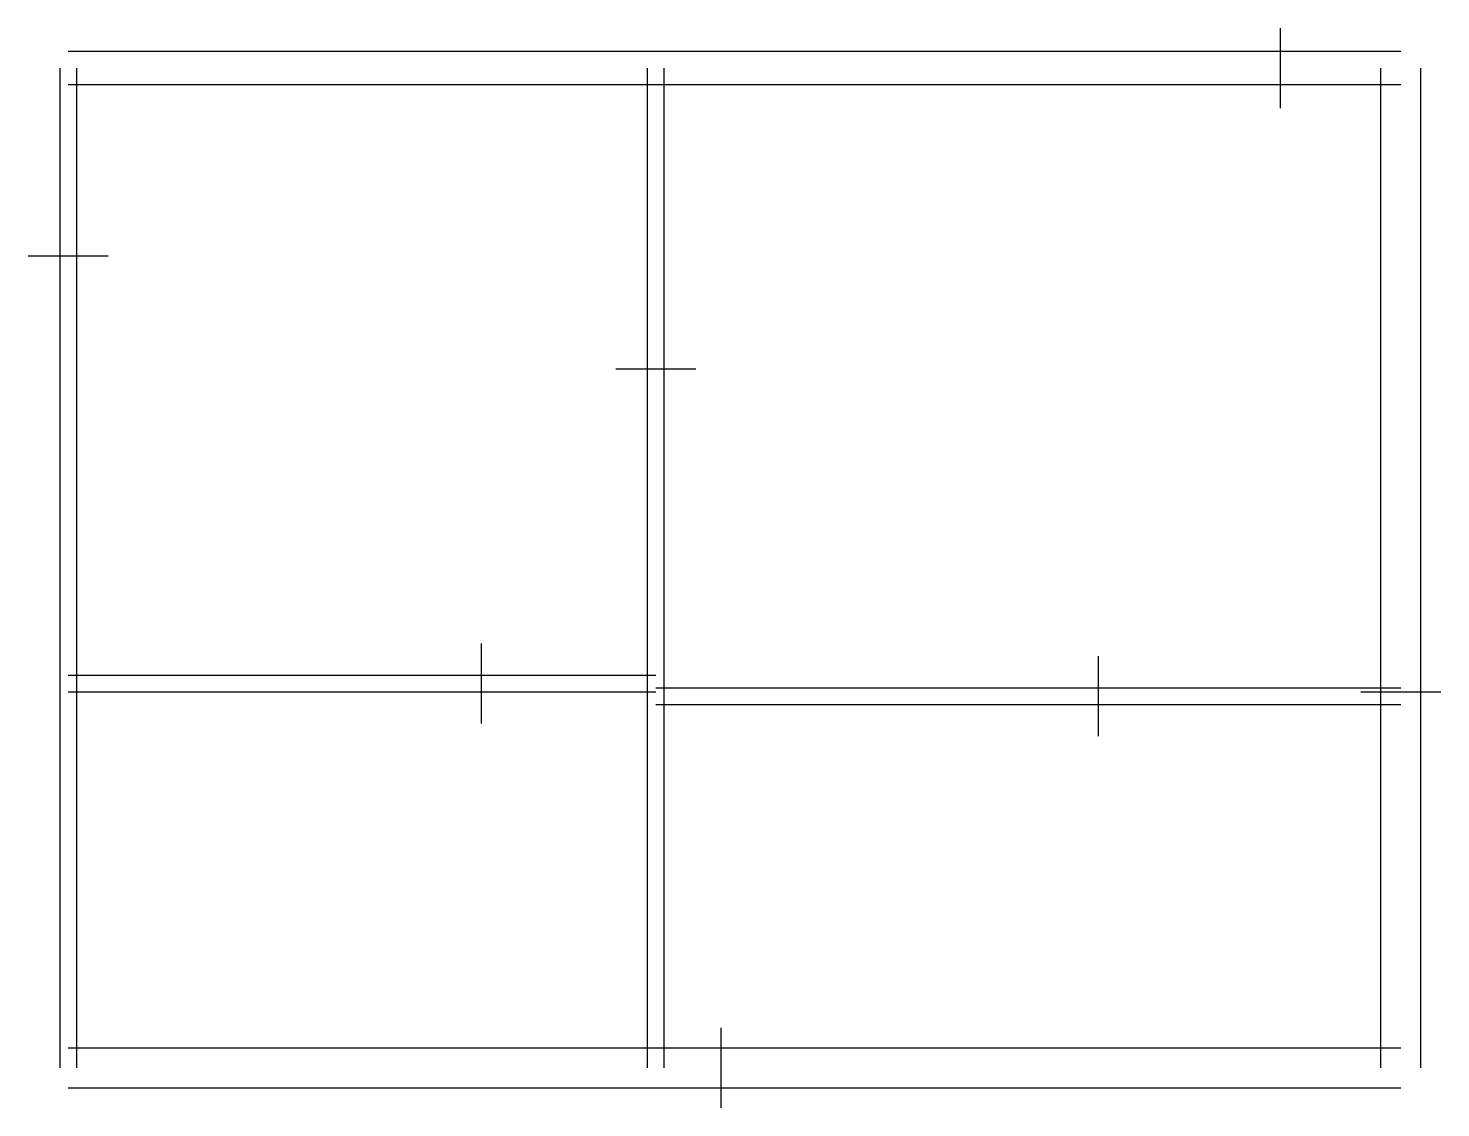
# Model space of a CAD drawing. Header units: millimetres. Extents: x -240 to 8240, y -240 to 6240.
import ezdxf

# ---------------------------------------------------------------- set-up
doc = ezdxf.new("R2010")
doc.units = ezdxf.units.MM
doc.layers.add('OPENING', color=4, linetype='Continuous')
doc.layers.add('WALL', color=7, linetype='Continuous')

msp = doc.modelspace()

# ---------------------------------------------------------------- linework, layer by layer
at = {"layer": 'OPENING'}
for p, q in [((7276.1, 6240), (7276.1, 5760)), ((-240, 4873.2), (240, 4873.2)), ((3768, 4193), (3288, 4193)), ((2480.4, 2067), (2480.4, 2547)), ((6185.3, 1990), (6185.3, 2470)), ((8240, 2254.9), (7760, 2254.9)), ((3920.7, -240), (3920.7, 240))]:
    msp.add_line(p, q, dxfattribs=at)
at = {"layer": 'WALL'}
for p, q in [((8000, 6100), (0, 6100)), ((-50, 6000), (-50, 0)), ((50, 6000), (50, 0)), ((3478, 0), (3478, 6000)), ((3578, 0), (3578, 6000)), ((7880, 0), (7880, 6000)), ((8120, 0), (8120, 6000)), ((8000, 5900), (0, 5900)), ((0, 2357), (3528, 2357)), ((0, 2257), (3528, 2257)), ((3528, 2280), (8000, 2280)), ((3528, 2180), (8000, 2180)), ((0, 120), (8000, 120)), ((0, -120), (8000, -120))]:
    msp.add_line(p, q, dxfattribs=at)

doc.saveas('drawing.dxf')
